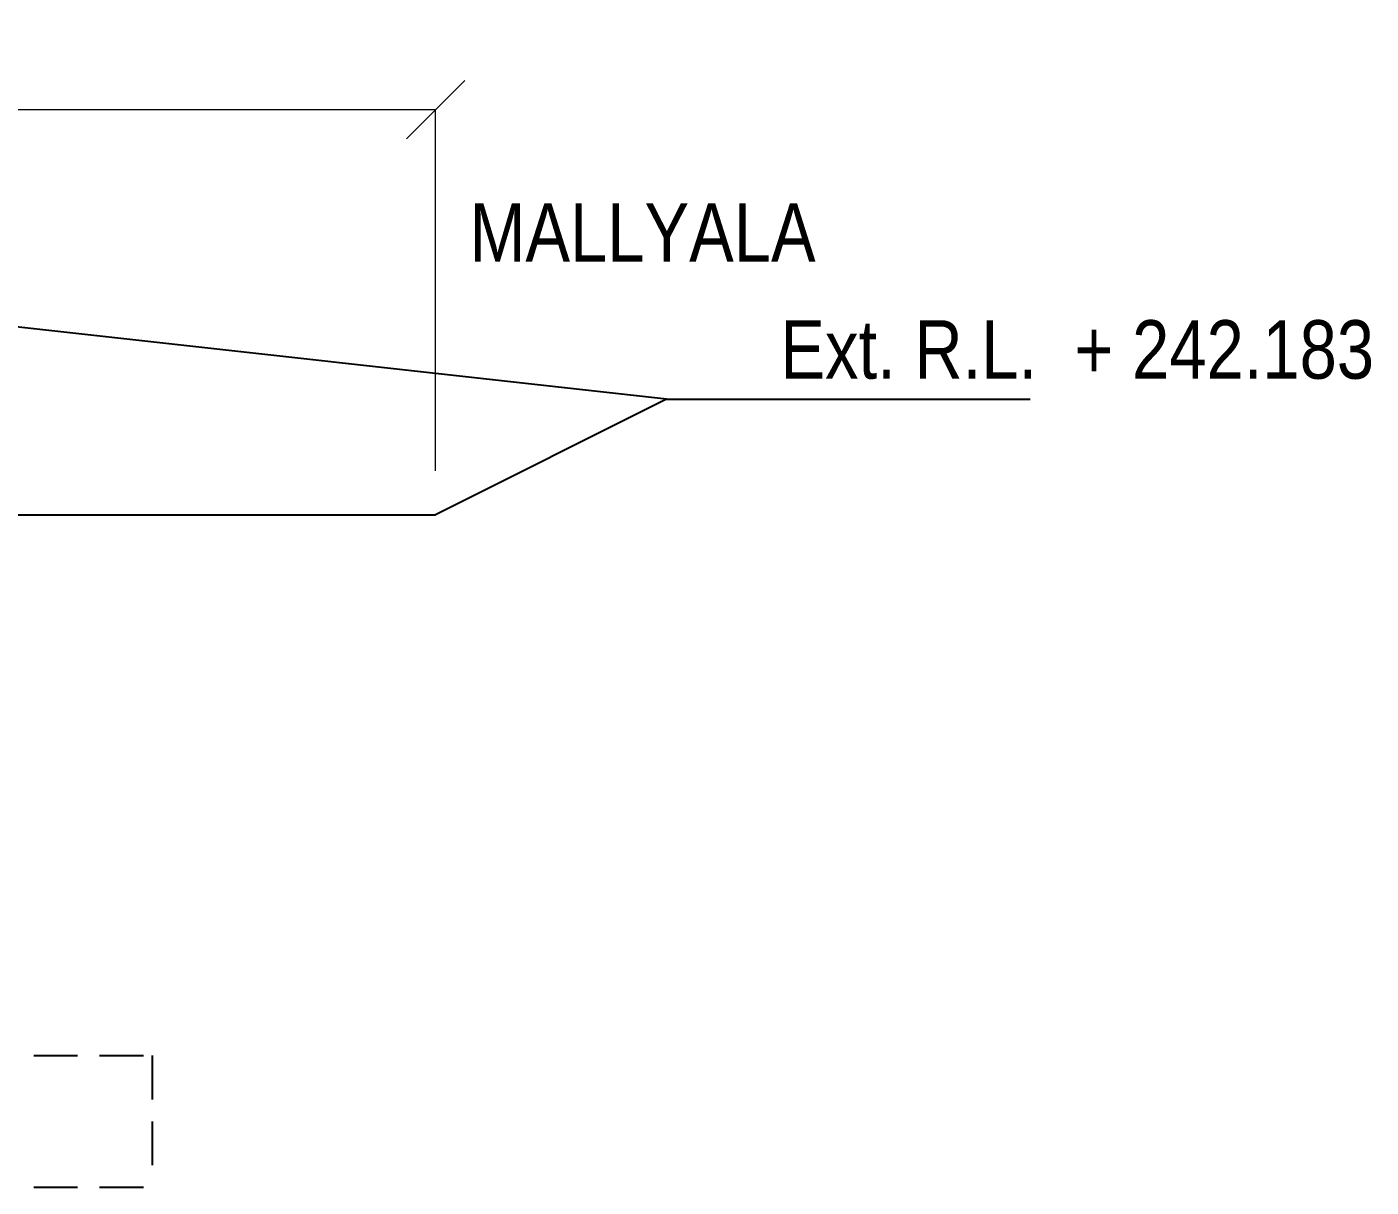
# Model space of a CAD drawing. Header units: millimetres. Extents: x 1141051 to 1203101, y -243934 to -204202.
# Drawn here: x 1164719 to 1169320, y -213255 to -209286 of the extents above; entities that cross this region are included whole.
import ezdxf

# ---------------------------------------------------------------- set-up
doc = ezdxf.new("R2010")
doc.units = ezdxf.units.MM
doc.header["$LTSCALE"] = 300
doc.header["$MEASUREMENT"] = 0
doc.linetypes.add('DASHED', pattern=[0.75, 0.5, -0.25])
for name, color, linetype, lineweight in [('adding', 7, 'Continuous', 25), ('elevations', 7, 'Continuous', 25), ('MAIN', 7, 'Continuous', 25), ('text', 7, 'Continuous', 25)]:
    doc.layers.add(name, color=color, linetype=linetype, lineweight=lineweight)
doc.styles.add('ARIAL NARROW', font='ARIALN.TTF', dxfattribs={"height": 250})
doc.styles.get("Standard").update_dxf_attribs({"font": 'ARIALN.TTF', "height": 200})
doc.dimstyles.new('ISO-25', dxfattribs={"dimtxt": 200, "dimasz": 200, "dimexe": 1.25, "dimexo": 150, "dimgap": 50, "dimtad": 1, "dimdec": 1, "dimdsep": 46, "dimtxsty": 'Standard', "dimblk": 'OBLIQUE', "dimcen": 2.5, "dimdle": 1.25, "dimclrd": 6, "dimclre": 5, "dimclrt": 1, "dimadec": 0, "dimazin": 0, "dimtfac": 1, "dimtdec": 1, "dimtmove": 0, "dimatfit": 3, "dimfxl": 1, "dimlwd": 15, "dimlwe": 13, "dimarcsym": 0})

# ---------------------------------------------------------------- blocks, each defined once
blk = doc.blocks.new('_Oblique')
at = {"color": 0, "linetype": 'ByBlock', "lineweight": -2}
blk.add_line((-0.5, -0.5), (0.5, 0.5), dxfattribs=at)
blk = doc.blocks.new('*D15')
at = {"layer": 'Defpoints', "color": 0, "linetype": 'ByBlock', "transparency": 16777216}
for p in [(1161618.1, -209568.9), (1161618.1, -210954.4), (1166118.1, -210954.4)]:
    blk.add_point(p, dxfattribs=at)
at = {"layer": 'MAIN', "color": 6, "linetype": 'Continuous', "lineweight": 15, "transparency": 16777216}
blk.add_line((1166119.3, -209568.9), (1161616.8, -209568.9), dxfattribs=at)
at = {"layer": 'MAIN', "color": 5, "linetype": 'ByBlock', "lineweight": 13, "transparency": 16777216}
for p, q in [((1161618.1, -210804.4), (1161618.1, -209567.7)), ((1166118.1, -210804.4), (1166118.1, -209567.7))]:
    blk.add_line(p, q, dxfattribs=at)
at = {"layer": 'MAIN', "color": 6, "linetype": 'ByBlock', "lineweight": 15, "transparency": 16777216, "xscale": 200, "yscale": 200, "zscale": 200, "rotation": 180}
blk.add_blockref('_Oblique', (1161618.1, -209568.9), dxfattribs=at)
at = {"layer": 'MAIN', "color": 6, "linetype": 'ByBlock', "lineweight": 15, "transparency": 16777216, "xscale": 200, "yscale": 200, "zscale": 200}
blk.add_blockref('_Oblique', (1166118.1, -209568.9), dxfattribs=at)
at = {"layer": 'MAIN', "color": 1, "linetype": 'ByBlock', "transparency": 16777216, "insert": (1163358.9, -209416.8), "char_height": 200, "attachment_point": 5}
blk.add_mtext('4500', dxfattribs=at)

msp = doc.modelspace()

# ---------------------------------------------------------------- linework, layer by layer
at = {"layer": 'adding', "color": 0, "linetype": 'ByBlock'}
for p in [(1166908.04, -210559.37), (1161618.06, -210954.37)]:
    msp.add_line(p, (1166118.07, -210954.37), dxfattribs=at)
at = {"layer": 'MAIN', "color": 0, "linetype": 'ByBlock'}
for q in [(1164618.88, -210304.37), (1168152.72, -210559.37)]:
    msp.add_line((1166908.04, -210559.37), q, dxfattribs=at)
at = {"layer": 'text', "color": 0, "linetype": 'DASHED'}
for p, q in [((1162268.06, -212804.75), (1165147.77, -212804.75)), ((1165147.77, -212804.75), (1165147.77, -213254.75)), ((1162268.06, -213254.75), (1165147.77, -213254.75))]:
    msp.add_line(p, q, dxfattribs=at)

# ---------------------------------------------------------------- texts
at = {"layer": 'elevations', "color": 0, "linetype": 'ByBlock', "style": 'ARIAL NARROW'}
msp.add_text('Ext. R.L.  + 242.183', height=200, dxfattribs=at).set_placement((1167298.18, -210489.09))
at = {"layer": 'text', "color": 0, "linetype": 'ByBlock', "insert": (1166234.62, -209889.09), "char_height": 200, "width": 2032.5447, "attachment_point": 1}
msp.add_mtext('MALLYALA', dxfattribs=at)

# ---------------------------------------------------------------- dimensions: what is measured, and where the dimension line sits
at = {"layer": 'MAIN', "color": 0, "linetype": 'ByBlock'}
dim = msp.add_linear_dim(base=(1161618.06, -209568.91), p1=(1166118.07, -210954.37), p2=(1161618.06, -210954.37), dimstyle='ISO-25', dxfattribs=at)
dim.commit()
dim.dimension.update_dxf_attribs({"geometry": '*D15', "text_midpoint": (1163358.91, -209568.91), "dimtype": 160})

doc.saveas('drawing.dxf')
